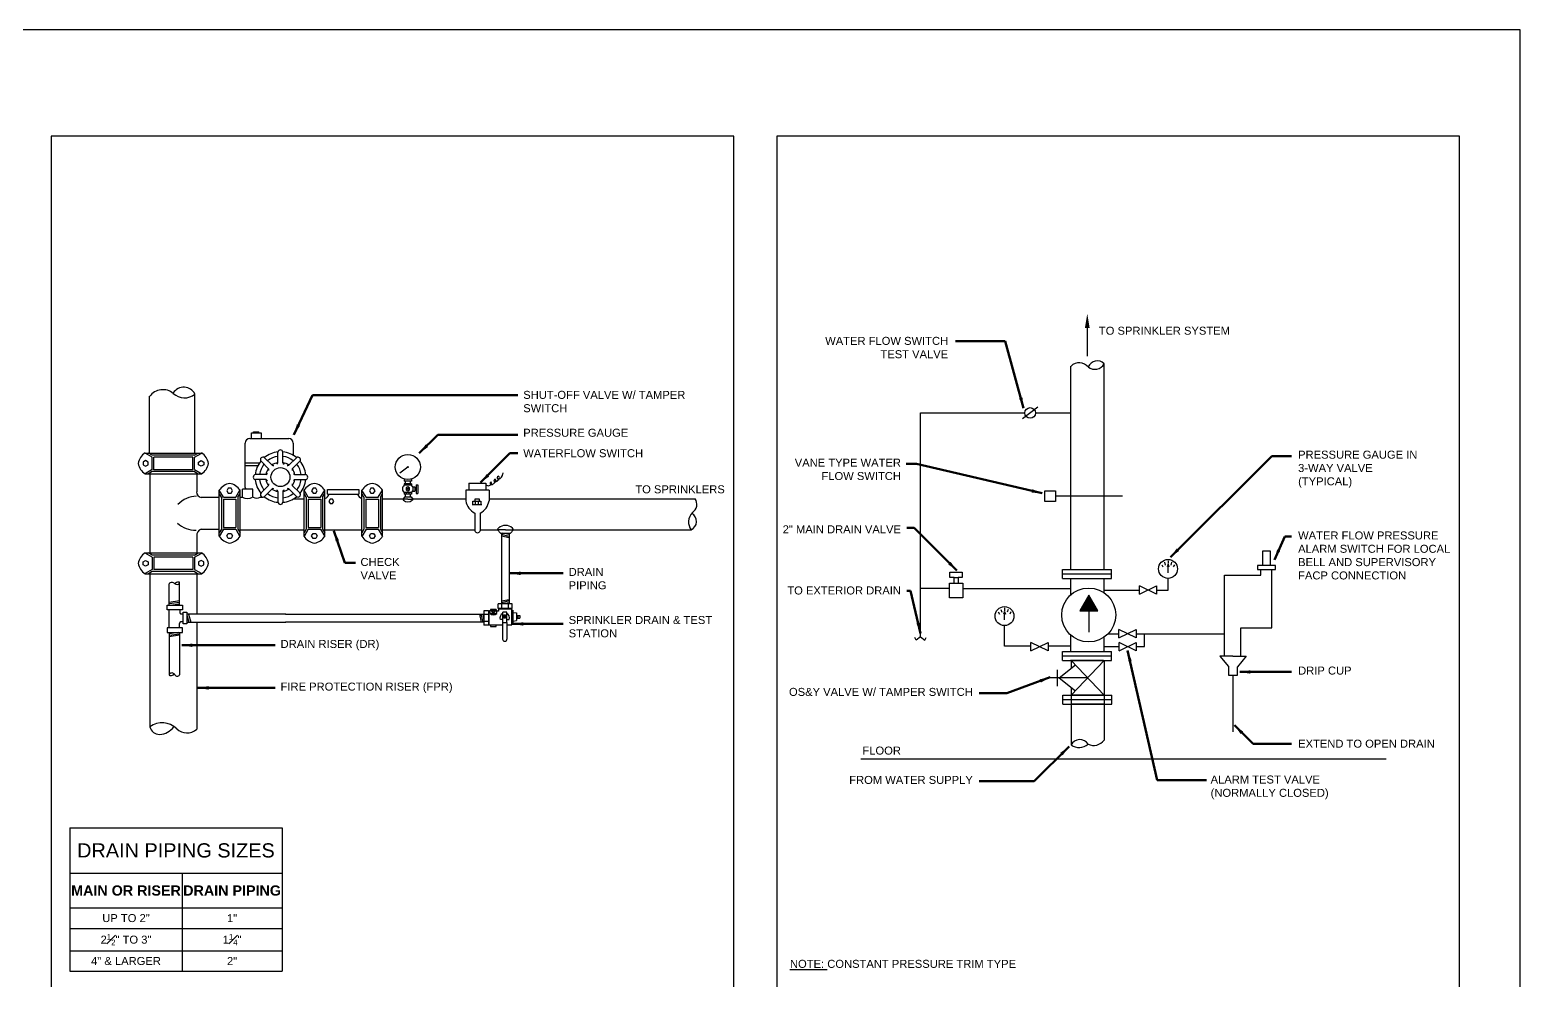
# Model space of a CAD drawing. Extents: x 2014.8 to 2046.4, y 1461.6 to 1484.9.
# Drawn here: x 2028.98 to 2046.44, y 1473.71 to 1484.85 of the extents above; entities that cross this region are included whole.
import ezdxf

# ---------------------------------------------------------------- set-up
doc = ezdxf.new("R2010")
doc.units = 0
doc.header["$LTSCALE"] = 0.375
doc.header["$MEASUREMENT"] = 0
for name, color, linetype in [('G-ANNO-TEXT', 70, 'Continuous'), ('G-DETL', 12, 'Continuous'), ('G-DETL-BORD', 1, 'Continuous')]:
    doc.layers.add(name, color=color, linetype=linetype)
doc.styles.add('Arial', font='arial.ttf')
doc.styles.add('Arial Bold', font='arialbd.ttf')
doc.dimstyles.new('RWS-ANNOTATIVE', dxfattribs={"dimscale": 0, "dimtxt": 0.09375, "dimasz": 0.125, "dimexe": 0.0625, "dimexo": 0.0625, "dimgap": 0.09375, "dimtad": 1, "dimdec": 4, "dimzin": 3, "dimdsep": 46, "dimlunit": 4, "dimtxsty": 'Arial', "dimblk": 'OBLIQUE', "dimcen": 0.09375, "dimdle": 0.0625, "dimclrd": 256, "dimclre": 256, "dimclrt": 256, "dimadec": 4, "dimazin": 0, "dimtfac": 0.8, "dimtdec": 4, "dimtix": 1, "dimtofl": 0, "dimtmove": 1, "dimatfit": 0, "dimfxl": 1, "dimfrac": 1, "dimtolj": 1, "dimtzin": 0, "dimlwd": -1, "dimlwe": -1, "dimarcsym": 0})

# ---------------------------------------------------------------- blocks, each defined once
blk = doc.blocks.new('_Oblique')
at = {"color": 0, "linetype": 'ByBlock', "lineweight": -2}
blk.add_line((-0.5, -0.5), (0.5, 0.5), dxfattribs=at)
blk = doc.blocks.new('DrainValve')
blk.add_line((-0.034, 0.0454), (0.034, -0.0454))
blk.add_circle((0, 0), 0.0312)
blk = doc.blocks.new('*T84')
at = {"layer": 'G-ANNO-TEXT', "transparency": 16777216}
for p, q in [((0, 0), (2.487, 0)), ((0, 0), (0, -1.682)), ((2.487, 0), (2.487, -1.682)), ((0, -0.533), (2.487, -0.533)), ((1.316, -0.533), (1.316, -1.682)), ((0, -0.939), (2.487, -0.939)), ((0, -1.179), (2.487, -1.179)), ((0, -1.442), (2.487, -1.442)), ((0, -1.682), (2.487, -1.682))]:
    blk.add_line(p, q, dxfattribs=at)
at = {"layer": 'G-ANNO-TEXT', "transparency": 16777216, "attachment_point": 5}
for s, insert, char_height, width, style in [('DRAIN PIPING SIZES', (1.243, -0.266), 0.16667, 2.40655, 'Arial'), ('MAIN OR RISER', (0.658, -0.736), 0.12, 1.23619, 'Arial Bold'), ('DRAIN PIPING', (1.901, -0.736), 0.12, 1.09036, 'Arial Bold'), ('UP TO 2"', (0.658, -1.059), 0.0938, 1.23619, 'Arial'), ('1"', (1.901, -1.059), 0.0938, 1.09036, 'Arial'), ('\\A1;2{\\H0.7x;\\S1#2;}" TO 3"', (0.658, -1.311), 0.09375, 1.23619, 'Arial'), ('\\A1;1{\\H0.7x;\\S1#4;}"', (1.901, -1.311), 0.09375, 1.09036, 'Arial'), ('4" & LARGER', (0.658, -1.562), 0.09375, 1.23619, 'Arial'), ('2"', (1.901, -1.562), 0.0938, 1.09036, 'Arial')]:
    blk.add_mtext(s, dxfattribs=dict(at, insert=insert, char_height=char_height, width=width, style=style))

msp = doc.modelspace()

# ---------------------------------------------------------------- linework, layer by layer
at = {"layer": 'DEFPOINTS'}
msp.add_lwpolyline([(2014.814, 1461.601), (2046.439, 1461.601), (2046.439, 1484.851), (2014.814, 1484.851)], close=True, dxfattribs=at)
at = {"layer": 'G-DETL'}
for p, q in [((2041.367, 1481.355), (2041.367, 1481.025)), ((2041.176, 1478.524), (2041.176, 1480.907)), ((2041.564, 1478.524), (2041.564, 1480.935)), ((2030.382, 1479.889), (2030.382, 1480.554)), ((2030.91, 1479.889), (2030.91, 1480.585)), ((2039.414, 1480.361), (2040.635, 1480.361)), ((2039.414, 1477.733), (2039.414, 1480.361)), ((2040.76, 1480.361), (2041.176, 1480.361)), ((2031.502, 1479.484), (2031.502, 1480.006)), ((2031.555, 1480.059), (2032.012, 1480.059)), ((2031.574, 1480.059), (2031.574, 1480.126)), ((2031.574, 1480.126), (2031.689, 1480.126)), ((2031.6, 1480.126), (2031.6, 1480.137)), ((2031.6, 1480.137), (2031.663, 1480.137)), ((2031.663, 1480.126), (2031.663, 1480.137)), ((2031.689, 1480.126), (2031.689, 1480.059)), ((2032.065, 1480.006), (2032.065, 1479.863)), ((2030.411, 1479.839), (2030.328, 1479.888)), ((2030.33, 1479.889), (2030.99, 1479.889)), ((2030.411, 1479.864), (2030.367, 1479.889)), ((2030.908, 1479.864), (2030.411, 1479.864)), ((2030.411, 1479.696), (2030.411, 1479.839)), ((2030.432, 1479.694), (2030.432, 1479.841)), ((2030.888, 1479.841), (2030.432, 1479.841)), ((2030.888, 1479.694), (2030.888, 1479.841)), ((2030.908, 1479.864), (2030.952, 1479.889)), ((2030.908, 1479.839), (2030.992, 1479.888)), ((2030.908, 1479.696), (2030.908, 1479.839)), ((2031.817, 1479.746), (2031.728, 1479.834)), ((2031.885, 1479.774), (2031.885, 1479.899)), ((2031.944, 1479.774), (2031.944, 1479.899)), ((2032.012, 1479.746), (2032.101, 1479.834)), ((2030.411, 1479.696), (2030.328, 1479.647)), ((2030.33, 1479.646), (2030.99, 1479.646)), ((2030.411, 1479.671), (2030.367, 1479.646)), ((2030.385, 1479.646), (2030.385, 1478.718)), ((2030.908, 1479.671), (2030.411, 1479.671)), ((2030.888, 1479.694), (2030.432, 1479.694)), ((2030.908, 1479.696), (2030.992, 1479.647)), ((2030.908, 1479.671), (2030.952, 1479.646)), ((2030.933, 1479.646), (2030.933, 1479.434)), ((2031.502, 1479.776), (2031.67, 1479.776)), ((2031.502, 1479.743), (2031.65, 1479.743)), ((2031.748, 1479.636), (2031.622, 1479.636)), ((2031.776, 1479.704), (2031.687, 1479.793)), ((2032.053, 1479.704), (2032.142, 1479.793)), ((2032.081, 1479.636), (2032.207, 1479.636)), ((2034.505, 1479.606), (2034.514, 1479.625)), ((2034.514, 1479.625), (2034.519, 1479.645)), ((2034.519, 1479.645), (2034.523, 1479.655)), ((2034.523, 1479.655), (2034.523, 1479.658)), ((2031.197, 1478.914), (2031.197, 1479.452)), ((2031.247, 1479.371), (2031.198, 1479.454)), ((2031.391, 1479.371), (2031.439, 1479.454)), ((2031.441, 1478.914), (2031.441, 1479.452)), ((2031.589, 1479.465), (2031.468, 1479.465)), ((2031.468, 1479.37), (2031.468, 1479.465)), ((2031.589, 1479.37), (2031.589, 1479.465)), ((2031.748, 1479.578), (2031.622, 1479.578)), ((2031.776, 1479.51), (2031.687, 1479.421)), ((2031.817, 1479.468), (2031.728, 1479.38)), ((2032.012, 1479.468), (2032.101, 1479.38)), ((2032.053, 1479.51), (2032.142, 1479.421)), ((2032.081, 1479.578), (2032.207, 1479.578)), ((2032.191, 1478.914), (2032.191, 1479.452)), ((2032.241, 1479.371), (2032.192, 1479.454)), ((2032.384, 1479.371), (2032.433, 1479.454)), ((2032.435, 1478.914), (2032.435, 1479.452)), ((2032.466, 1479.407), (2032.466, 1479.462)), ((2032.466, 1479.462), (2032.834, 1479.462)), ((2032.834, 1479.462), (2032.834, 1479.407)), ((2032.867, 1478.914), (2032.867, 1479.452)), ((2032.917, 1479.371), (2032.869, 1479.454)), ((2034.087, 1479.452), (2034.087, 1479.33)), ((2034.359, 1479.452), (2034.087, 1479.452)), ((2034.122, 1479.535), (2034.122, 1479.452)), ((2034.122, 1479.535), (2034.32, 1479.535)), ((2034.32, 1479.535), (2034.32, 1479.452)), ((2034.32, 1479.508), (2034.33, 1479.511)), ((2034.33, 1479.511), (2034.339, 1479.509)), ((2034.339, 1479.509), (2034.348, 1479.506)), ((2034.348, 1479.506), (2034.358, 1479.508)), ((2034.358, 1479.508), (2034.367, 1479.511)), ((2034.359, 1479.452), (2034.359, 1479.33)), ((2034.367, 1479.511), (2034.379, 1479.517)), ((2034.371, 1479.542), (2034.37, 1479.532)), ((2034.37, 1479.532), (2034.376, 1479.524)), ((2034.382, 1479.547), (2034.371, 1479.542)), ((2034.376, 1479.524), (2034.387, 1479.52)), ((2034.379, 1479.517), (2034.387, 1479.526)), ((2034.387, 1479.537), (2034.382, 1479.547)), ((2034.387, 1479.526), (2034.387, 1479.537)), ((2034.387, 1479.52), (2034.398, 1479.521)), ((2034.398, 1479.521), (2034.405, 1479.527)), ((2034.405, 1479.527), (2034.413, 1479.534)), ((2034.413, 1479.534), (2034.422, 1479.541)), ((2034.418, 1479.57), (2034.416, 1479.559)), ((2034.416, 1479.559), (2034.424, 1479.549)), ((2034.424, 1479.578), (2034.418, 1479.57)), ((2034.422, 1479.541), (2034.433, 1479.551)), ((2034.433, 1479.58), (2034.424, 1479.578)), ((2034.424, 1479.549), (2034.434, 1479.553)), ((2034.438, 1479.57), (2034.433, 1479.58)), ((2034.433, 1479.551), (2034.438, 1479.561)), ((2034.434, 1479.553), (2034.443, 1479.555)), ((2034.438, 1479.561), (2034.438, 1479.57)), ((2034.443, 1479.555), (2034.454, 1479.559)), ((2034.457, 1479.612), (2034.454, 1479.603)), ((2034.454, 1479.603), (2034.455, 1479.592)), ((2034.454, 1479.559), (2034.463, 1479.57)), ((2034.455, 1479.592), (2034.465, 1479.586)), ((2034.47, 1479.618), (2034.457, 1479.612)), ((2034.463, 1479.57), (2034.472, 1479.579)), ((2034.465, 1479.586), (2034.475, 1479.587)), ((2034.477, 1479.612), (2034.47, 1479.618)), ((2034.472, 1479.579), (2034.478, 1479.591)), ((2034.475, 1479.587), (2034.489, 1479.591)), ((2034.48, 1479.601), (2034.477, 1479.612)), ((2034.478, 1479.591), (2034.48, 1479.601)), ((2034.489, 1479.591), (2034.498, 1479.598)), ((2034.498, 1479.598), (2034.505, 1479.606)), ((2030.986, 1479.37), (2031.197, 1479.37)), ((2031.223, 1479.371), (2031.197, 1479.415)), ((2031.223, 1479.371), (2031.223, 1478.996)), ((2031.246, 1479.35), (2031.246, 1479.016)), ((2031.246, 1479.35), (2031.392, 1479.35)), ((2031.247, 1479.371), (2031.391, 1479.371)), ((2031.392, 1479.35), (2031.392, 1479.016)), ((2031.415, 1479.371), (2031.441, 1479.415)), ((2031.415, 1479.371), (2031.415, 1478.996)), ((2031.441, 1479.37), (2031.468, 1479.37)), ((2031.677, 1479.37), (2031.711, 1479.37)), ((2031.885, 1479.44), (2031.885, 1479.315)), ((2031.944, 1479.44), (2031.944, 1479.315)), ((2032.071, 1479.354), (2032.191, 1479.354)), ((2032.121, 1479.371), (2032.122, 1479.373)), ((2032.217, 1479.371), (2032.191, 1479.415)), ((2032.217, 1479.371), (2032.217, 1478.996)), ((2032.239, 1479.35), (2032.386, 1479.35)), ((2032.239, 1479.35), (2032.239, 1479.016)), ((2032.241, 1479.371), (2032.384, 1479.371)), ((2032.386, 1479.35), (2032.386, 1479.016)), ((2032.409, 1479.371), (2032.435, 1479.415)), ((2032.409, 1479.371), (2032.409, 1478.996)), ((2032.466, 1479.407), (2032.834, 1479.407)), ((2032.893, 1479.371), (2032.867, 1479.415)), ((2032.893, 1479.371), (2032.893, 1478.996)), ((2032.916, 1479.35), (2032.916, 1479.016)), ((2034.162, 1479.287), (2034.274, 1479.287)), ((2034.169, 1479.326), (2034.264, 1479.326)), ((2034.169, 1479.287), (2034.169, 1479.326)), ((2034.195, 1479.353), (2034.241, 1479.353)), ((2034.195, 1479.326), (2034.195, 1479.353)), ((2034.2, 1479.287), (2034.2, 1479.326)), ((2034.235, 1479.287), (2034.235, 1479.326)), ((2034.241, 1479.353), (2034.241, 1479.326)), ((2034.264, 1479.326), (2034.264, 1479.287)), ((2034.359, 1479.354), (2036.772, 1479.354)), ((2041.778, 1479.383), (2040.996, 1479.383)), ((2034.191, 1479.184), (2034.191, 1478.978)), ((2034.254, 1479.184), (2034.254, 1478.978)), ((2030.986, 1478.996), (2031.197, 1478.996)), ((2031.223, 1478.996), (2031.197, 1478.952)), ((2031.247, 1478.996), (2031.198, 1478.912)), ((2031.246, 1479.016), (2031.392, 1479.016)), ((2031.247, 1478.996), (2031.391, 1478.996)), ((2031.391, 1478.996), (2031.439, 1478.912)), ((2031.415, 1478.996), (2031.441, 1478.952)), ((2031.442, 1478.988), (2032.191, 1478.988)), ((2032.217, 1478.996), (2032.191, 1478.952)), ((2032.241, 1478.996), (2032.192, 1478.912)), ((2032.239, 1479.016), (2032.386, 1479.016)), ((2032.241, 1478.996), (2032.384, 1478.996)), ((2032.384, 1478.996), (2032.433, 1478.912)), ((2032.409, 1478.996), (2032.435, 1478.952)), ((2032.435, 1478.988), (2032.867, 1478.988)), ((2032.893, 1478.996), (2032.867, 1478.952)), ((2032.917, 1478.996), (2032.869, 1478.912)), ((2032.916, 1479.016), (2033.062, 1479.016)), ((2032.917, 1478.996), (2033.061, 1478.996)), ((2033.061, 1478.996), (2033.11, 1478.912)), ((2033.085, 1478.996), (2033.111, 1478.952)), ((2033.111, 1478.988), (2034.191, 1478.988)), ((2034.254, 1478.988), (2034.46, 1478.988)), ((2034.457, 1478.99), (2034.467, 1479.01)), ((2034.551, 1478.99), (2034.457, 1478.99)), ((2034.491, 1478.948), (2034.457, 1478.99)), ((2034.491, 1478.948), (2034.61, 1478.948)), ((2034.503, 1478.948), (2034.503, 1478.12)), ((2034.595, 1478.912), (2034.503, 1478.935)), ((2034.595, 1478.934), (2034.518, 1478.948)), ((2034.551, 1478.99), (2034.644, 1478.99)), ((2034.595, 1478.948), (2034.595, 1478.12)), ((2034.61, 1478.948), (2034.644, 1478.99)), ((2034.644, 1478.99), (2034.634, 1479.01)), ((2034.642, 1478.988), (2036.726, 1478.988)), ((2030.933, 1478.915), (2030.933, 1478.718)), ((2034.595, 1478.897), (2034.503, 1478.915)), ((2030.411, 1478.668), (2030.328, 1478.717)), ((2030.33, 1478.718), (2030.99, 1478.718)), ((2030.411, 1478.692), (2030.367, 1478.718)), ((2030.908, 1478.692), (2030.411, 1478.692)), ((2030.411, 1478.668), (2030.411, 1478.524)), ((2030.888, 1478.669), (2030.432, 1478.669)), ((2030.432, 1478.669), (2030.432, 1478.523)), ((2030.888, 1478.669), (2030.888, 1478.523)), ((2030.908, 1478.692), (2030.952, 1478.718)), ((2030.908, 1478.668), (2030.992, 1478.717)), ((2030.908, 1478.668), (2030.908, 1478.524)), ((2042.24, 1478.58), (2042.253, 1478.555)), ((2042.273, 1478.608), (2042.281, 1478.576)), ((2042.314, 1478.585), (2042.304, 1478.554)), ((2042.314, 1478.585), (2042.324, 1478.554)), ((2042.314, 1478.485), (2042.314, 1478.585)), ((2042.315, 1478.626), (2042.315, 1478.593)), ((2042.355, 1478.608), (2042.347, 1478.576)), ((2042.388, 1478.58), (2042.375, 1478.555)), ((2043.423, 1478.741), (2043.508, 1478.741)), ((2043.423, 1478.569), (2043.423, 1478.741)), ((2043.508, 1478.741), (2043.508, 1478.569)), ((2030.411, 1478.524), (2030.328, 1478.476)), ((2030.33, 1478.474), (2030.99, 1478.474)), ((2030.411, 1478.5), (2030.367, 1478.474)), ((2030.385, 1478.474), (2030.385, 1476.679)), ((2030.908, 1478.5), (2030.411, 1478.5)), ((2030.888, 1478.523), (2030.432, 1478.523)), ((2030.908, 1478.524), (2030.992, 1478.476)), ((2030.908, 1478.5), (2030.952, 1478.474)), ((2030.934, 1478.474), (2030.934, 1478.001)), ((2039.757, 1478.494), (2039.901, 1478.494)), ((2039.757, 1478.432), (2039.757, 1478.494)), ((2039.808, 1478.432), (2039.757, 1478.432)), ((2039.808, 1478.432), (2039.854, 1478.432)), ((2039.808, 1478.365), (2039.808, 1478.432)), ((2039.854, 1478.432), (2039.854, 1478.365)), ((2039.901, 1478.432), (2039.854, 1478.432)), ((2039.901, 1478.494), (2039.901, 1478.432)), ((2041.076, 1478.524), (2041.649, 1478.524)), ((2041.076, 1478.417), (2041.076, 1478.524)), ((2041.076, 1478.474), (2041.649, 1478.474)), ((2041.076, 1478.417), (2041.649, 1478.417)), ((2041.176, 1478.228), (2041.176, 1478.417)), ((2041.564, 1478.25), (2041.564, 1478.417)), ((2041.649, 1478.417), (2041.649, 1478.524)), ((2042.313, 1478.283), (2042.313, 1478.419)), ((2042.974, 1478.456), (2043.399, 1478.456)), ((2042.974, 1477.507), (2042.974, 1478.456)), ((2043.363, 1478.569), (2043.363, 1478.524)), ((2043.571, 1478.569), (2043.363, 1478.569)), ((2043.363, 1478.524), (2043.571, 1478.524)), ((2043.399, 1478.456), (2043.399, 1478.524)), ((2043.529, 1477.84), (2043.529, 1478.524)), ((2043.571, 1478.524), (2043.571, 1478.569)), ((2030.611, 1478.105), (2030.611, 1478.356)), ((2030.732, 1478.105), (2030.732, 1478.363)), ((2039.751, 1478.3), (2039.414, 1478.3)), ((2039.751, 1478.365), (2039.909, 1478.365)), ((2039.751, 1478.192), (2039.751, 1478.365)), ((2039.909, 1478.365), (2039.909, 1478.192)), ((2041.176, 1478.298), (2039.909, 1478.298)), ((2041.564, 1478.283), (2041.979, 1478.283)), ((2042.179, 1478.233), (2041.979, 1478.333)), ((2041.979, 1478.233), (2042.179, 1478.333)), ((2041.979, 1478.233), (2041.979, 1478.333)), ((2042.179, 1478.333), (2042.179, 1478.233)), ((2042.179, 1478.283), (2042.313, 1478.283)), ((2030.588, 1478.051), (2030.588, 1478.105)), ((2030.588, 1478.105), (2030.768, 1478.105)), ((2030.768, 1478.051), (2030.588, 1478.051)), ((2030.607, 1478.051), (2030.607, 1477.842)), ((2030.611, 1478.14), (2030.732, 1478.16)), ((2030.611, 1478.125), (2030.732, 1478.141)), ((2030.625, 1478.105), (2030.732, 1478.121)), ((2030.735, 1478.051), (2030.735, 1478.024)), ((2030.768, 1478.105), (2030.768, 1478.051)), ((2034.37, 1478.009), (2034.37, 1478.049)), ((2034.376, 1478.049), (2034.37, 1478.049)), ((2034.441, 1478.056), (2034.376, 1478.056)), ((2034.376, 1478.056), (2034.376, 1478.042)), ((2034.392, 1478.056), (2034.392, 1478.042)), ((2034.426, 1478.042), (2034.426, 1478.056)), ((2034.441, 1478.042), (2034.441, 1478.056)), ((2034.448, 1478.049), (2034.441, 1478.049)), ((2034.448, 1478.009), (2034.448, 1478.049)), ((2034.63, 1478.12), (2034.465, 1478.12)), ((2034.465, 1478.066), (2034.465, 1478.12)), ((2034.63, 1478.066), (2034.465, 1478.066)), ((2034.471, 1478.062), (2034.624, 1478.062)), ((2034.471, 1478.062), (2034.471, 1478.035)), ((2034.595, 1478.17), (2034.503, 1478.152)), ((2034.595, 1478.155), (2034.503, 1478.132)), ((2034.507, 1478.066), (2034.507, 1478.12)), ((2034.595, 1478.133), (2034.518, 1478.12)), ((2034.588, 1478.066), (2034.588, 1478.12)), ((2034.624, 1477.877), (2034.624, 1478.062)), ((2034.63, 1478.066), (2034.63, 1478.12)), ((2039.909, 1478.192), (2039.751, 1478.192)), ((2040.356, 1478.054), (2040.364, 1478.023)), ((2040.399, 1478.073), (2040.399, 1478.04)), ((2040.439, 1478.054), (2040.43, 1478.023)), ((2030.732, 1477.842), (2030.732, 1477.891)), ((2030.735, 1478.024), (2030.735, 1478.018)), ((2030.773, 1478), (2030.748, 1478)), ((2030.773, 1477.909), (2030.748, 1477.909)), ((2030.773, 1477.886), (2030.773, 1478.024)), ((2030.773, 1478.024), (2030.818, 1478.024)), ((2030.818, 1477.886), (2030.773, 1477.886)), ((2030.818, 1478.024), (2030.818, 1477.886)), ((2031.977, 1478.001), (2030.818, 1478.001)), ((2030.818, 1477.988), (2030.841, 1477.908)), ((2030.818, 1477.908), (2031.977, 1477.908)), ((2030.839, 1478.001), (2030.864, 1477.908)), ((2030.934, 1477.908), (2030.934, 1476.652)), ((2031.974, 1478.001), (2034.298, 1478.001)), ((2034.298, 1477.908), (2031.974, 1477.908)), ((2034.247, 1478.001), (2034.265, 1477.908)), ((2034.262, 1478.001), (2034.285, 1477.908)), ((2034.284, 1478.001), (2034.298, 1477.924)), ((2034.351, 1478.038), (2034.298, 1478.038)), ((2034.298, 1478.038), (2034.298, 1477.873)), ((2034.351, 1477.996), (2034.298, 1477.996)), ((2034.351, 1477.915), (2034.298, 1477.915)), ((2034.351, 1478.038), (2034.351, 1477.873)), ((2034.355, 1478.035), (2034.355, 1477.877)), ((2034.37, 1478.035), (2034.355, 1478.035)), ((2034.355, 1477.877), (2034.517, 1477.877)), ((2034.37, 1478.009), (2034.448, 1478.009)), ((2034.441, 1478.042), (2034.376, 1478.042)), ((2034.377, 1477.877), (2034.377, 1477.857)), ((2034.393, 1478.034), (2034.388, 1478.034)), ((2034.388, 1478.034), (2034.388, 1478.031)), ((2034.393, 1478.042), (2034.393, 1478.034)), ((2034.424, 1478.042), (2034.424, 1478.034)), ((2034.424, 1478.034), (2034.429, 1478.034)), ((2034.429, 1478.034), (2034.429, 1478.031)), ((2034.442, 1477.857), (2034.442, 1477.877)), ((2034.471, 1478.035), (2034.448, 1478.035)), ((2034.52, 1477.938), (2034.491, 1477.938)), ((2034.517, 1477.901), (2034.568, 1477.901)), ((2034.517, 1477.901), (2034.517, 1477.709)), ((2034.52, 1477.901), (2034.52, 1478.025)), ((2034.565, 1478.025), (2034.52, 1478.025)), ((2034.565, 1477.901), (2034.565, 1478.025)), ((2034.565, 1477.938), (2034.594, 1477.938)), ((2034.568, 1477.901), (2034.568, 1477.709)), ((2034.568, 1477.877), (2034.624, 1477.877)), ((2034.624, 1478.046), (2034.638, 1478.046)), ((2034.638, 1477.894), (2034.624, 1477.894)), ((2034.638, 1478.046), (2034.638, 1477.894)), ((2034.638, 1478.021), (2034.681, 1478.014)), ((2034.638, 1477.918), (2034.681, 1477.926)), ((2034.681, 1478.014), (2034.681, 1477.926)), ((2034.681, 1477.986), (2034.72, 1477.986)), ((2034.681, 1477.954), (2034.72, 1477.954)), ((2034.682, 1477.986), (2034.682, 1477.954)), ((2034.684, 1477.986), (2034.684, 1477.954)), ((2034.686, 1477.986), (2034.686, 1477.954)), ((2034.688, 1477.986), (2034.688, 1477.954)), ((2034.69, 1477.986), (2034.69, 1477.954)), ((2034.692, 1477.986), (2034.692, 1477.954)), ((2034.694, 1477.986), (2034.694, 1477.954)), ((2034.696, 1477.986), (2034.696, 1477.954)), ((2034.72, 1477.986), (2034.72, 1477.954)), ((2040.323, 1478.026), (2040.337, 1478.002)), ((2040.397, 1478.032), (2040.387, 1478.001)), ((2040.397, 1477.932), (2040.397, 1478.032)), ((2040.397, 1478.032), (2040.407, 1478.001)), ((2040.471, 1478.026), (2040.458, 1478.002)), ((2041.385, 1478.04), (2041.385, 1477.791)), ((2030.768, 1477.842), (2030.588, 1477.842)), ((2030.588, 1477.842), (2030.588, 1477.787)), ((2030.588, 1477.787), (2030.768, 1477.787)), ((2030.718, 1477.787), (2030.611, 1477.771)), ((2030.611, 1477.787), (2030.611, 1477.65)), ((2030.732, 1477.767), (2030.611, 1477.751)), ((2030.732, 1477.753), (2030.611, 1477.733)), ((2030.732, 1477.787), (2030.732, 1477.644)), ((2030.768, 1477.787), (2030.768, 1477.842)), ((2034.351, 1477.873), (2034.298, 1477.873)), ((2034.377, 1477.857), (2034.442, 1477.857)), ((2039.362, 1477.694), (2039.347, 1477.725)), ((2039.414, 1477.733), (2039.362, 1477.694)), ((2039.414, 1477.733), (2039.465, 1477.694)), ((2039.465, 1477.694), (2039.48, 1477.725)), ((2040.396, 1477.627), (2040.396, 1477.866)), ((2041.176, 1477.563), (2041.176, 1477.753)), ((2041.564, 1477.563), (2041.564, 1477.731)), ((2041.611, 1477.771), (2041.738, 1477.771)), ((2041.938, 1477.721), (2041.738, 1477.821)), ((2041.738, 1477.721), (2041.938, 1477.821)), ((2041.738, 1477.721), (2041.738, 1477.821)), ((2041.938, 1477.821), (2041.938, 1477.721)), ((2041.938, 1477.771), (2042.974, 1477.771)), ((2042.038, 1477.62), (2042.038, 1477.771)), ((2043.167, 1477.509), (2043.167, 1477.84)), ((2043.167, 1477.84), (2043.529, 1477.84)), ((2030.611, 1477.65), (2030.611, 1477.295)), ((2030.732, 1477.644), (2030.732, 1477.291)), ((2040.707, 1477.627), (2040.396, 1477.627)), ((2040.907, 1477.57), (2040.707, 1477.67)), ((2040.707, 1477.57), (2040.907, 1477.67)), ((2040.707, 1477.57), (2040.707, 1477.67)), ((2040.907, 1477.67), (2040.907, 1477.57)), ((2041.176, 1477.627), (2040.907, 1477.627)), ((2041.076, 1477.456), (2041.076, 1477.563)), ((2041.076, 1477.563), (2041.649, 1477.563)), ((2041.564, 1477.62), (2041.739, 1477.62)), ((2041.649, 1477.456), (2041.649, 1477.563)), ((2041.939, 1477.57), (2041.739, 1477.67)), ((2041.739, 1477.57), (2041.939, 1477.67)), ((2041.739, 1477.57), (2041.739, 1477.67)), ((2041.939, 1477.67), (2041.939, 1477.57)), ((2041.939, 1477.62), (2042.038, 1477.62)), ((2041.037, 1477.254), (2041.227, 1477.405)), ((2041.076, 1477.513), (2041.649, 1477.513)), ((2041.076, 1477.456), (2041.649, 1477.456)), ((2041.557, 1477.456), (2041.169, 1477.456)), ((2041.178, 1477.051), (2041.564, 1477.456)), ((2041.178, 1477.456), (2041.178, 1477.366)), ((2041.564, 1477.051), (2041.178, 1477.456)), ((2041.564, 1477.456), (2041.564, 1476.522)), ((2042.918, 1477.507), (2043.02, 1477.386)), ((2043.072, 1477.507), (2042.918, 1477.507)), ((2043.02, 1477.386), (2043.02, 1477.284)), ((2043.072, 1477.507), (2043.227, 1477.507)), ((2043.227, 1477.507), (2043.125, 1477.384)), ((2043.125, 1477.284), (2043.125, 1477.384)), ((2041.371, 1477.254), (2040.931, 1477.254)), ((2041.018, 1477.158), (2041.018, 1477.349)), ((2041.037, 1477.254), (2041.227, 1477.102)), ((2043.02, 1477.284), (2043.125, 1477.284)), ((2043.072, 1477.284), (2043.072, 1476.621)), ((2041.081, 1477.051), (2041.654, 1477.051)), ((2041.081, 1476.944), (2041.081, 1477.051)), ((2041.081, 1477), (2041.654, 1477)), ((2041.178, 1477.141), (2041.178, 1476.469)), ((2041.557, 1477.051), (2041.178, 1477.051)), ((2041.654, 1476.944), (2041.654, 1477.051)), ((2041.081, 1476.944), (2041.654, 1476.944)), ((2041.562, 1476.944), (2041.173, 1476.944)), ((2038.715, 1476.303), (2044.867, 1476.303))]:
    msp.add_line(p, q, dxfattribs=at)
at = {"layer": 'G-DETL', "color": 12}
for p, q in [((2033.407, 1479.725), (2033.313, 1479.653)), ((2033.061, 1479.371), (2033.11, 1479.454)), ((2033.111, 1478.914), (2033.111, 1479.452)), ((2033.364, 1479.585), (2033.364, 1479.558)), ((2033.45, 1479.558), (2033.364, 1479.558)), ((2033.364, 1479.528), (2033.364, 1479.511)), ((2033.45, 1479.528), (2033.364, 1479.528)), ((2033.45, 1479.511), (2033.364, 1479.511)), ((2033.379, 1479.528), (2033.379, 1479.558)), ((2033.393, 1479.528), (2033.393, 1479.511)), ((2033.421, 1479.528), (2033.421, 1479.511)), ((2033.436, 1479.558), (2033.436, 1479.528)), ((2033.45, 1479.585), (2033.45, 1479.558)), ((2033.45, 1479.528), (2033.45, 1479.511)), ((2033.463, 1479.494), (2033.488, 1479.494)), ((2033.488, 1479.494), (2033.488, 1479.442)), ((2033.488, 1479.482), (2033.504, 1479.482)), ((2033.504, 1479.518), (2033.504, 1479.414)), ((2033.504, 1479.518), (2033.523, 1479.518)), ((2033.523, 1479.518), (2033.523, 1479.414)), ((2032.916, 1479.35), (2033.062, 1479.35)), ((2032.917, 1479.371), (2033.061, 1479.371)), ((2033.062, 1479.35), (2033.062, 1479.016)), ((2033.085, 1479.371), (2033.111, 1479.415)), ((2033.085, 1479.371), (2033.085, 1478.996)), ((2033.111, 1479.354), (2033.355, 1479.354)), ((2033.371, 1479.374), (2033.35, 1479.348)), ((2033.35, 1479.348), (2033.356, 1479.336)), ((2033.407, 1479.348), (2033.35, 1479.348)), ((2033.45, 1479.426), (2033.364, 1479.426)), ((2033.364, 1479.426), (2033.364, 1479.409)), ((2033.45, 1479.409), (2033.364, 1479.409)), ((2033.371, 1479.374), (2033.444, 1479.374)), ((2033.378, 1479.374), (2033.378, 1479.409)), ((2033.393, 1479.409), (2033.393, 1479.426)), ((2033.407, 1479.348), (2033.464, 1479.348)), ((2033.421, 1479.409), (2033.421, 1479.426)), ((2033.434, 1479.409), (2033.434, 1479.374)), ((2033.444, 1479.374), (2033.464, 1479.348)), ((2033.45, 1479.426), (2033.45, 1479.409)), ((2033.464, 1479.348), (2033.458, 1479.336)), ((2033.459, 1479.354), (2034.087, 1479.354)), ((2033.463, 1479.442), (2033.488, 1479.442)), ((2033.504, 1479.414), (2033.523, 1479.414))]:
    msp.add_line(p, q, dxfattribs=at)
at = {"layer": 'G-DETL', "color": 11}
msp.add_line((2032.809, 1479.463), (2032.825, 1479.463), dxfattribs=at)
at = {"layer": 'G-DETL'}
for points in [[(2030.363, 1479.784), (2030.334, 1479.801), (2030.305, 1479.784), (2030.305, 1479.751), (2030.334, 1479.734), (2030.363, 1479.751)], [(2030.956, 1479.784), (2030.986, 1479.801), (2031.015, 1479.784), (2031.015, 1479.751), (2030.986, 1479.734), (2030.956, 1479.751)], [(2031.336, 1479.419), (2031.353, 1479.448), (2031.336, 1479.477), (2031.302, 1479.477), (2031.285, 1479.448), (2031.302, 1479.419)], [(2032.33, 1479.419), (2032.346, 1479.448), (2032.33, 1479.477), (2032.296, 1479.477), (2032.279, 1479.448), (2032.296, 1479.419)], [(2040.871, 1479.448), (2040.996, 1479.448), (2040.996, 1479.323), (2040.871, 1479.323)], [(2032.525, 1479.296), (2032.54, 1479.322), (2032.525, 1479.348), (2032.495, 1479.348), (2032.48, 1479.322), (2032.495, 1479.296)], [(2031.336, 1478.947), (2031.353, 1478.918), (2031.336, 1478.889), (2031.302, 1478.889), (2031.285, 1478.918), (2031.302, 1478.947)], [(2032.33, 1478.947), (2032.346, 1478.918), (2032.33, 1478.889), (2032.296, 1478.889), (2032.279, 1478.918), (2032.296, 1478.947)], [(2033.006, 1478.947), (2033.023, 1478.918), (2033.006, 1478.889), (2032.972, 1478.889), (2032.956, 1478.918), (2032.972, 1478.947)], [(2030.363, 1478.579), (2030.334, 1478.562), (2030.305, 1478.579), (2030.305, 1478.613), (2030.334, 1478.63), (2030.363, 1478.613)], [(2030.956, 1478.579), (2030.986, 1478.562), (2031.015, 1478.579), (2031.015, 1478.613), (2030.986, 1478.63), (2030.956, 1478.613)], [(2041.49, 1478.04), (2041.385, 1478.222), (2041.28, 1478.04)], [(2034.532, 1477.987), (2034.523, 1477.972), (2034.532, 1477.957), (2034.55, 1477.957), (2034.558, 1477.972), (2034.55, 1477.987)]]:
    msp.add_lwpolyline(points, close=True, dxfattribs=at)
at = {"layer": 'G-DETL', "color": 12}
for points in [[(2033.006, 1479.419), (2033.023, 1479.448), (2033.006, 1479.477), (2032.972, 1479.477), (2032.956, 1479.448), (2032.972, 1479.419)], [(2033.428, 1479.482), (2033.407, 1479.494), (2033.386, 1479.482), (2033.386, 1479.458), (2033.407, 1479.445), (2033.428, 1479.458)]]:
    msp.add_lwpolyline(points, close=True, dxfattribs=at)
for centre, radius in [((2033.407, 1479.725), 0.147), ((2033.407, 1479.725), 0.00556), ((2033.407, 1479.469), 0.00756)]:
    msp.add_circle(centre, radius, dxfattribs=at)
at = {"layer": 'G-DETL'}
for centre, radius in [((2031.914, 1479.607), 0.111), ((2042.313, 1478.531), 0.111), ((2041.384, 1477.991), 0.316), ((2040.397, 1477.978), 0.111), ((2034.541, 1477.972), 0.007)]:
    msp.add_circle(centre, radius, dxfattribs=at)
for centre, radius, start, end in [((2041.273, 1480.809), 0.138, 39.3977, 134.4549), ((2041.483, 1480.857), 0.113, 43.8667, 158.4851), ((2041.455, 1480.997), 0.126, 233.2412, 330.2477), ((2030.537, 1480.44), 0.192, 50.5144, 143.575), ((2030.782, 1480.514), 0.147, 26.8686, 147.352), ((2030.79, 1480.725), 0.189, 226.2576, 310.2704), ((2031.555, 1480.006), 0.0531, 90, 180), ((2032.012, 1480.006), 0.0531, 0, 90), ((2030.427, 1479.737), 0.181, 122.4418, 170.2183), ((2030.893, 1479.737), 0.181, 9.7817, 57.5582), ((2031.914, 1479.607), 0.297, 140.5326, 174.4674), ((2031.709, 1479.812), 0.0292, 49.4623, 220.5377), ((2031.914, 1479.607), 0.297, 95.5326, 129.4674), ((2031.914, 1479.607), 0.245, 96.8371, 128.1629), ((2031.914, 1479.897), 0.0292, 4.4623, 175.5377), ((2031.914, 1479.607), 0.297, 50.5326, 84.4674), ((2031.914, 1479.607), 0.245, 51.8371, 83.1629), ((2032.12, 1479.812), 0.0292, 319.4623, 130.5377), ((2031.914, 1479.607), 0.297, 5.5326, 39.4674), ((2030.427, 1479.798), 0.181, 189.7817, 237.5582), ((2030.893, 1479.798), 0.181, 302.4418, 350.2183), ((2031.624, 1479.607), 0.0292, 94.4623, 265.5377), ((2031.914, 1479.607), 0.245, 141.8371, 173.1629), ((2031.914, 1479.607), 0.172, 144.7757, 170.2243), ((2031.744, 1479.655), 0.0189, 282.2112, 342.9715), ((2031.76, 1479.694), 0.0189, 332.0285, 32.7888), ((2031.914, 1479.607), 0.172, 99.7757, 125.2243), ((2031.827, 1479.761), 0.0189, 237.2112, 297.9715), ((2031.867, 1479.778), 0.0189, 287.0285, 347.7888), ((2031.914, 1479.607), 0.172, 54.7757, 80.2243), ((2031.962, 1479.778), 0.0189, 192.2112, 252.9715), ((2032.002, 1479.761), 0.0189, 242.0285, 302.7888), ((2032.069, 1479.694), 0.0189, 147.2112, 207.9715), ((2031.914, 1479.607), 0.172, 9.7757, 35.2243), ((2032.085, 1479.655), 0.0189, 197.0285, 257.7888), ((2031.914, 1479.607), 0.245, 6.8371, 38.1629), ((2032.205, 1479.607), 0.0292, 274.4623, 85.5377), ((2031.35, 1479.355), 0.181, 99.7817, 147.5582), ((2031.288, 1479.355), 0.181, 32.4418, 80.2183), ((2031.529, 1479.484), 0.0266, 180, 226.7944), ((2031.914, 1479.607), 0.297, 185.5326, 219.4674), ((2031.914, 1479.607), 0.245, 186.8371, 218.1629), ((2031.914, 1479.607), 0.172, 189.7757, 215.2243), ((2031.744, 1479.559), 0.0189, 17.0285, 77.7888), ((2031.76, 1479.52), 0.0189, 327.2112, 27.9715), ((2031.914, 1479.607), 0.172, 234.7757, 260.2243), ((2031.827, 1479.453), 0.0189, 62.0285, 122.7888), ((2031.867, 1479.436), 0.0189, 12.2112, 72.9715), ((2031.914, 1479.607), 0.172, 279.7757, 305.2243), ((2031.962, 1479.436), 0.0189, 107.0285, 167.7888), ((2032.002, 1479.453), 0.0189, 57.2112, 117.9715), ((2032.069, 1479.52), 0.0189, 152.0285, 212.7888), ((2031.914, 1479.607), 0.172, 324.7757, 350.2243), ((2032.085, 1479.559), 0.0189, 102.2112, 162.9715), ((2031.914, 1479.607), 0.245, 321.8371, 353.1629), ((2031.914, 1479.607), 0.297, 320.5326, 354.4674), ((2032.343, 1479.355), 0.181, 99.7817, 147.5582), ((2032.282, 1479.355), 0.181, 32.4418, 80.2183), ((2030.937, 1479.075), 0.308, 90.8773, 136.9012), ((2030.992, 1479.429), 0.0594, 175.9195, 264.6697), ((2031.528, 1479.499), 0.142, 244.9271, 295.0729), ((2031.635, 1479.453), 0.0926, 242.9726, 297.0274), ((2031.709, 1479.402), 0.0292, 139.4623, 310.5377), ((2031.914, 1479.607), 0.297, 230.5326, 264.4674), ((2031.914, 1479.607), 0.245, 231.8371, 263.1629), ((2031.914, 1479.317), 0.0292, 184.4623, 355.5377), ((2031.914, 1479.607), 0.297, 275.5326, 309.4674), ((2031.914, 1479.607), 0.245, 276.8371, 308.1629), ((2032.12, 1479.402), 0.0292, 229.4623, 40.5377), ((2032.409, 1479.432), 0.0817, 288.3843, 342.5627), ((2032.894, 1479.432), 0.0817, 197.4373, 251.3647), ((2034.279, 1479.357), 0.194, 187.9821, 243.1166), ((2034.166, 1479.357), 0.194, 296.8834, 352.0179), ((2036.676, 1479.288), 0.117, 304.1651, 34.1966), ((2036.849, 1479.081), 0.154, 134.225, 217.3006), ((2036.68, 1479.086), 0.109, 295.1582, 61.3348), ((2030.911, 1479.273), 0.287, 225.4369, 273.0241), ((2031.014, 1478.92), 0.0811, 109.6139, 183.3333), ((2034.223, 1478.988), 0.0331, 199.0104, 340.9896), ((2034.551, 1478.91), 0.13, 50.1053, 129.8947), ((2031.35, 1479.011), 0.181, 212.4418, 260.2183), ((2031.288, 1479.011), 0.181, 279.7817, 327.5582), ((2032.343, 1479.011), 0.181, 212.4418, 260.2183), ((2032.282, 1479.011), 0.181, 279.7817, 327.5582), ((2033.02, 1479.011), 0.181, 212.4418, 260.2183), ((2032.959, 1479.011), 0.181, 279.7817, 327.5582), ((2030.427, 1478.565), 0.181, 122.4418, 170.2183), ((2030.427, 1478.627), 0.181, 189.7817, 237.5582), ((2030.893, 1478.565), 0.181, 9.7817, 57.5582), ((2030.893, 1478.627), 0.181, 302.4418, 350.2183), ((2030.643, 1478.334), 0.0393, 37.7439, 146.2576), ((2030.701, 1478.39), 0.041, 229.4017, 318.9168), ((2030.714, 1478.338), 0.0387, 81.5163, 152.5916), ((2030.723, 1478.367), 0.00981, 335.7026, 109.7121), ((2030.752, 1477.89), 0.02, 102.4798, 177.6675), ((2030.755, 1478.018), 0.0196, 179.368, 248.194), ((2034.409, 1478.05), 0.0562, 226.012, 313.988), ((2034.409, 1478.059), 0.0352, 234.3626, 305.6374), ((2034.409, 1478.054), 0.0256, 233.113, 306.887), ((2034.542, 1477.958), 0.0555, 113.9606, 201.1372), ((2034.542, 1477.958), 0.0555, 338.8628, 66.0394), ((2034.543, 1477.709), 0.0254, 180, 0), ((2030.621, 1477.292), 0.0111, 162.4602, 279.7553), ((2030.642, 1477.272), 0.0389, 29.5106, 143.5461), ((2030.63, 1477.332), 0.0515, 262.5955, 320.818), ((2030.704, 1477.306), 0.0321, 207.8206, 330.2615), ((2030.529, 1476.479), 0.247, 46.2819, 125.6083), ((2030.494, 1476.702), 0.111, 191.9338, 272.5271), ((2030.486, 1476.809), 0.219, 273.3976, 324.1605), ((2030.819, 1476.778), 0.17, 225.2101, 312.3724), ((2041.279, 1476.415), 0.115, 32.0745, 152.0872), ((2041.442, 1476.615), 0.153, 244.8149, 322.9878), ((2041.273, 1476.589), 0.153, 231.617, 312.5447)]:
    msp.add_arc(centre, radius, start, end, dxfattribs=at)
at = {"layer": 'G-DETL', "color": 12}
for centre, radius, start, end in [((2033.02, 1479.355), 0.181, 99.7817, 147.5582), ((2032.959, 1479.355), 0.181, 32.4418, 80.2183), ((2033.403, 1479.468), 0.058, 132.3823, 227.6177), ((2033.411, 1479.468), 0.058, 312.3823, 47.6177), ((2033.407, 1479.397), 0.0797, 230.1053, 309.8947)]:
    msp.add_arc(centre, radius, start, end, dxfattribs=at)
at = {"layer": 'G-DETL'}
for points in [[(2041.395, 1481.355), (2041.339, 1481.355), (2041.367, 1481.524)], [(2041.28, 1478.04), (2041.385, 1478.222), (2041.49, 1478.04)]]:
    msp.add_solid(points, dxfattribs=at)
at = {"layer": 'G-DETL-BORD'}
for points in [[(2029.228, 1473.104), (2037.228, 1473.104), (2037.228, 1483.604), (2029.228, 1483.604)], [(2037.728, 1473.104), (2045.728, 1473.104), (2045.728, 1483.604), (2037.728, 1483.604)]]:
    msp.add_lwpolyline(points, close=True, dxfattribs=at)

# ---------------------------------------------------------------- block references
msp.add_blockref('*T84', (2029.447, 1475.496))
at = {"layer": 'G-DETL', "xscale": 2, "yscale": 2, "zscale": 2, "rotation": 270}
msp.add_blockref('DrainValve', (2040.698, 1480.359), dxfattribs=at)

# ---------------------------------------------------------------- texts
at = {"layer": 'G-ANNO-TEXT', "style": 'Arial'}
for s, insert, char_height, width, attachment_point in [('TO SPRINKLER SYSTEM', (2041.503, 1481.37), 0.09375, 1.85922, 1), ('SHUT-OFF VALVE W/ TAMPER SWITCH', (2034.759, 1480.618), 0.09375, 2.25, 1), ('PRESSURE GAUGE', (2034.759, 1480.174), 0.09375, 1.21875, 1), ('WATERFLOW SWITCH', (2034.759, 1479.934), 0.09375, 1.63983, 1), ('VANE TYPE WATER FLOW SWITCH', (2039.184, 1479.823), 0.09375, 1.36339, 3), ('PRESSURE GAUGE IN 3-WAY VALVE (TYPICAL)', (2043.837, 1479.917), 0.09375, 1.4375, 1), ('TO SPRINKLERS', (2036.072, 1479.511), 0.09375, 1.35915, 1), ('2" MAIN DRAIN VALVE', (2039.184, 1479.042), 0.09375, 1.45568, 3), ('CHECK VALVE', (2032.852, 1478.659), 0.09375, 0.75632, 1), ('DRAIN PIPING', (2035.291, 1478.542), 0.09375, 0.75632, 1), ('TO EXTERIOR DRAIN', (2039.184, 1478.325), 0.09375, 1.45568, 3), ('SPRINKLER DRAIN & TEST STATION', (2035.291, 1477.979), 0.09375, 1.90625, 1), ('DRAIN RISER (DR)', (2031.916, 1477.698), 0.09375, 1.25815, 1), ('DRIP CUP', (2043.837, 1477.386), 0.0938, 1.08423, 1), ('FIRE PROTECTION RISER (FPR)', (2031.916, 1477.198), 0.09375, 2.78694, 1), ('OS&Y VALVE W/ TAMPER SWITCH', (2040.026, 1477.136), 0.09375, 2.18243, 3), ('FLOOR', (2039.184, 1476.448), 0.0938, 0.27751, 3), ('FROM WATER SUPPLY', (2040.026, 1476.104), 0.09375, 1.42442, 3), ('ALARM TEST VALVE (NORMALLY CLOSED)', (2042.812, 1476.109), 0.09375, 1.93157, 1), ('{\\LNOTE:} CONSTANT PRESSURE TRIM TYPE', (2037.884, 1473.948), 0.09375, 3.80202, 1)]:
    msp.add_mtext(s, dxfattribs=dict(at, insert=insert, char_height=char_height, width=width, attachment_point=attachment_point))
at = {"layer": 'G-ANNO-TEXT', "char_height": 0.09375, "style": 'Arial'}
for s, width, insert, attachment_point in [('WATER FLOW SWITCH\\PTEST VALVE', 1.46335, (2039.737, 1481.251), 3), ('WATER FLOW PRESSURE ALARM SWITCH FOR LOCAL BELL AND SUPERVISORY FACP CONNECTION', 1.82273, (2043.837, 1478.97), 1), ('EXTEND TO OPEN DRAIN', 1.86664, (2043.837, 1476.529), 1)]:
    msp.add_mtext_dynamic_manual_height_columns(s, width=width, gutter_width=0.469, heights=[0], dxfattribs=dict(at, insert=insert, attachment_point=attachment_point))

# ---------------------------------------------------------------- leaders
at = {"layer": 'G-ANNO-TEXT'}
for points in [[(2040.621, 1480.417), (2040.403, 1481.199), (2039.824, 1481.199)], [(2032.072, 1480.104), (2032.291, 1480.568), (2034.697, 1480.568)], [(2033.541, 1479.886), (2033.759, 1480.104), (2034.697, 1480.104)], [(2034.259, 1479.542), (2034.603, 1479.886), (2034.697, 1479.886)], [(2042.34, 1478.667), (2043.528, 1479.854), (2043.76, 1479.854)], [(2040.84, 1479.417), (2039.366, 1479.761), (2039.246, 1479.761)], [(2032.541, 1478.979), (2032.667, 1478.601), (2032.792, 1478.601)], [(2039.84, 1478.511), (2039.34, 1479.011), (2039.254, 1479.011)], [(2043.559, 1478.636), (2043.681, 1478.911), (2043.76, 1478.911)], [(2034.603, 1478.479), (2034.884, 1478.479), (2035.228, 1478.479)], [(2039.414, 1477.774), (2039.297, 1478.274), (2039.254, 1478.274)], [(2034.634, 1477.886), (2034.978, 1477.886), (2035.228, 1477.886)], [(2030.759, 1477.636), (2031.697, 1477.636), (2031.853, 1477.636)], [(2041.84, 1477.573), (2042.184, 1476.053), (2042.765, 1476.053)], [(2040.934, 1477.261), (2040.423, 1477.073), (2040.1, 1477.073)], [(2043.153, 1477.323), (2043.528, 1477.323), (2043.76, 1477.323)], [(2030.947, 1477.136), (2031.384, 1477.136), (2031.853, 1477.136)], [(2043.09, 1476.698), (2043.309, 1476.479), (2043.76, 1476.479)], [(2041.153, 1476.448), (2040.746, 1476.042), (2040.1, 1476.042)]]:
    msp.add_leader(points, dimstyle='RWS-ANNOTATIVE', override={"dimscale": 1, "dimasz": 0.125, "dimgap": 0.09375, "dimtad": 0, "dimclrd": 256, "dimlwd": 65535}, dxfattribs=at)

doc.saveas('drawing.dxf')
